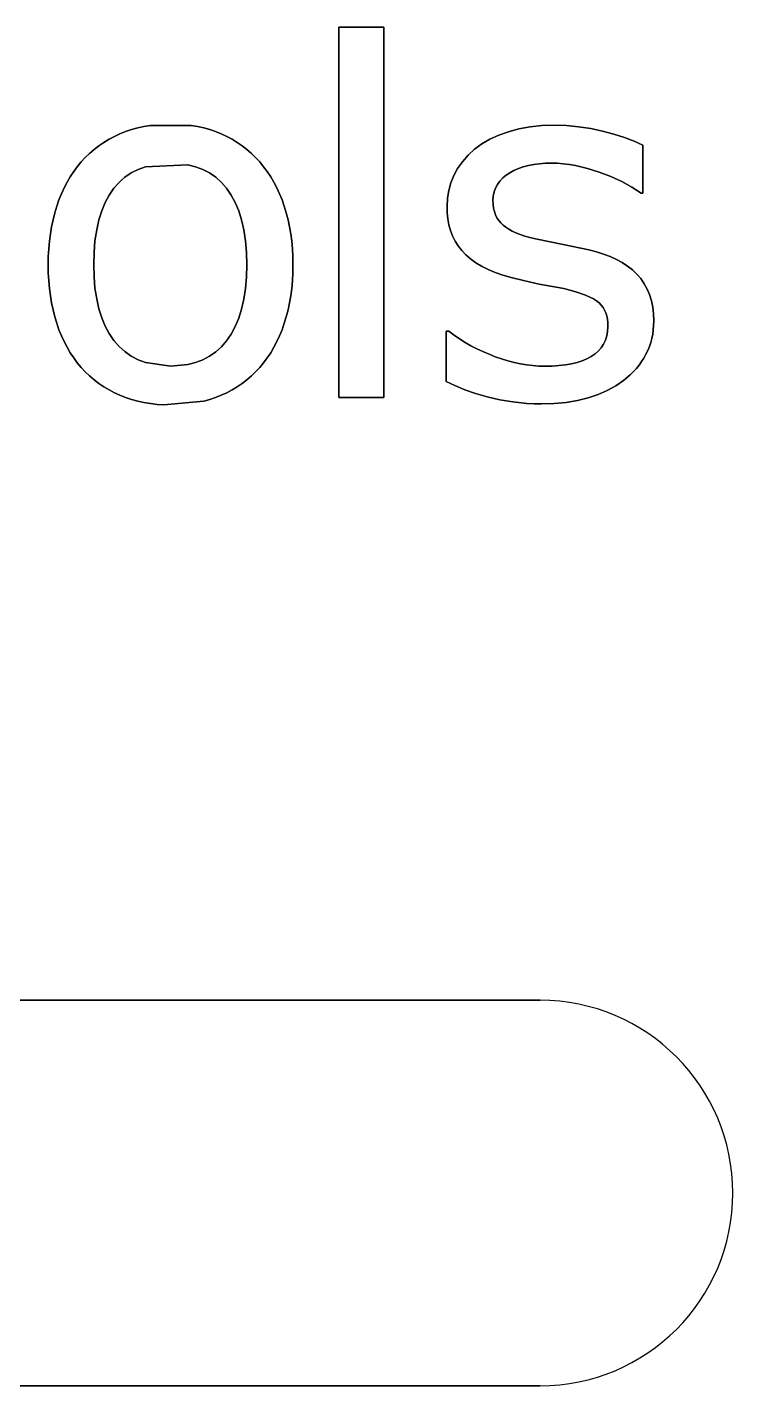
# Model space of a CAD drawing. Extents: x -90 to 0, y -3 to 240.
# Drawn here: x -30.48 to -19.5, y 74.5 to 95.64 of the extents above; entities that cross this region are included whole.
import ezdxf

# ---------------------------------------------------------------- set-up
doc = ezdxf.new("R2010")
doc.units = 0

msp = doc.modelspace()

# ---------------------------------------------------------------- linework, layer by layer
at = {"layer": 'layer0'}
for points in [[(-25.63, 95.645, 0), (-24.931, 95.645, 0)], [(-25.63, 89.882, 0), (-25.63, 95.645, 0)], [(-24.931, 95.645, 0), (-25.63, 95.645, 0)], [(-25.63, 95.645, 0), (-25.63, 89.882, 0)], [(-24.931, 95.645, 0), (-24.931, 89.882, 0)], [(-24.931, 89.882, 0), (-24.931, 95.645, 0)], [(-28.761, 94.076, 0), (-28.663, 94.098, 0)], [(-28.663, 94.098, 0), (-28.761, 94.076, 0)], [(-28.663, 94.098, 0), (-28.562, 94.115, 0)], [(-28.562, 94.115, 0), (-28.663, 94.098, 0)], [(-28.562, 94.115, 0), (-27.93, 94.115, 0)], [(-27.93, 94.115, 0), (-28.562, 94.115, 0)], [(-27.93, 94.115, 0), (-27.831, 94.098, 0)], [(-27.831, 94.098, 0), (-27.93, 94.115, 0)], [(-27.831, 94.098, 0), (-27.734, 94.076, 0)], [(-27.734, 94.076, 0), (-27.831, 94.098, 0)], [(-22.655, 94.094, 0), (-22.47, 94.114, 0)], [(-22.47, 94.114, 0), (-22.655, 94.094, 0)], [(-22.47, 94.114, 0), (-22.275, 94.121, 0)], [(-22.275, 94.121, 0), (-22.47, 94.114, 0)], [(-22.275, 94.121, 0), (-22.088, 94.114, 0)], [(-22.088, 94.114, 0), (-22.275, 94.121, 0)], [(-22.088, 94.114, 0), (-21.899, 94.096, 0)], [(-21.899, 94.096, 0), (-22.088, 94.114, 0)], [(-21.899, 94.096, 0), (-21.711, 94.067, 0)], [(-21.711, 94.067, 0), (-21.899, 94.096, 0)], [(-29.287, 93.852, 0), (-29.207, 93.9, 0)], [(-29.207, 93.9, 0), (-29.287, 93.852, 0)], [(-29.207, 93.9, 0), (-29.124, 93.944, 0)], [(-29.124, 93.944, 0), (-29.207, 93.9, 0)], [(-29.124, 93.944, 0), (-29.038, 93.984, 0)], [(-29.038, 93.984, 0), (-29.124, 93.944, 0)], [(-29.038, 93.984, 0), (-28.948, 94.019, 0)], [(-28.948, 94.019, 0), (-29.038, 93.984, 0)], [(-28.948, 94.019, 0), (-28.856, 94.05, 0)], [(-28.856, 94.05, 0), (-28.948, 94.019, 0)], [(-28.856, 94.05, 0), (-28.761, 94.076, 0)], [(-28.761, 94.076, 0), (-28.856, 94.05, 0)], [(-27.734, 94.076, 0), (-27.64, 94.05, 0)], [(-27.64, 94.05, 0), (-27.734, 94.076, 0)], [(-27.64, 94.05, 0), (-27.549, 94.019, 0)], [(-27.549, 94.019, 0), (-27.64, 94.05, 0)], [(-27.549, 94.019, 0), (-27.46, 93.984, 0)], [(-27.46, 93.984, 0), (-27.549, 94.019, 0)], [(-27.46, 93.984, 0), (-27.375, 93.944, 0)], [(-27.375, 93.944, 0), (-27.46, 93.984, 0)], [(-27.375, 93.944, 0), (-27.292, 93.9, 0)], [(-27.292, 93.9, 0), (-27.375, 93.944, 0)], [(-27.292, 93.9, 0), (-27.212, 93.852, 0)], [(-27.212, 93.852, 0), (-27.292, 93.9, 0)], [(-23.406, 93.827, 0), (-23.281, 93.9, 0)], [(-23.281, 93.9, 0), (-23.406, 93.827, 0)], [(-23.281, 93.9, 0), (-23.142, 93.964, 0)], [(-23.142, 93.964, 0), (-23.281, 93.9, 0)], [(-23.142, 93.964, 0), (-22.992, 94.018, 0)], [(-22.992, 94.018, 0), (-23.142, 93.964, 0)], [(-22.992, 94.018, 0), (-22.829, 94.062, 0)], [(-22.829, 94.062, 0), (-22.992, 94.018, 0)], [(-22.829, 94.062, 0), (-22.655, 94.094, 0)], [(-22.655, 94.094, 0), (-22.829, 94.062, 0)], [(-21.711, 94.067, 0), (-21.527, 94.028, 0)], [(-21.527, 94.028, 0), (-21.711, 94.067, 0)], [(-21.527, 94.028, 0), (-21.351, 93.982, 0)], [(-21.351, 93.982, 0), (-21.527, 94.028, 0)], [(-21.351, 93.982, 0), (-21.185, 93.929, 0)], [(-21.185, 93.929, 0), (-21.351, 93.982, 0)], [(-21.185, 93.929, 0), (-21.034, 93.871, 0)], [(-21.034, 93.871, 0), (-21.185, 93.929, 0)], [(-29.576, 93.616, 0), (-29.509, 93.681, 0)], [(-29.509, 93.681, 0), (-29.576, 93.616, 0)], [(-29.509, 93.681, 0), (-29.438, 93.742, 0)], [(-29.438, 93.742, 0), (-29.509, 93.681, 0)], [(-29.438, 93.742, 0), (-29.364, 93.799, 0)], [(-29.364, 93.799, 0), (-29.438, 93.742, 0)], [(-29.364, 93.799, 0), (-29.287, 93.852, 0)], [(-29.287, 93.852, 0), (-29.364, 93.799, 0)], [(-27.212, 93.852, 0), (-27.136, 93.799, 0)], [(-27.136, 93.799, 0), (-27.212, 93.852, 0)], [(-27.136, 93.799, 0), (-27.062, 93.742, 0)], [(-27.062, 93.742, 0), (-27.136, 93.799, 0)], [(-27.062, 93.742, 0), (-26.992, 93.681, 0)], [(-26.992, 93.681, 0), (-27.062, 93.742, 0)], [(-26.992, 93.681, 0), (-26.925, 93.616, 0)], [(-26.925, 93.616, 0), (-26.992, 93.681, 0)], [(-23.62, 93.651, 0), (-23.518, 93.745, 0)], [(-23.518, 93.745, 0), (-23.62, 93.651, 0)], [(-23.518, 93.745, 0), (-23.406, 93.827, 0)], [(-23.406, 93.827, 0), (-23.518, 93.745, 0)], [(-21.034, 93.871, 0), (-20.899, 93.809, 0)], [(-20.899, 93.809, 0), (-21.034, 93.871, 0)], [(-20.899, 93.809, 0), (-20.899, 93.062, 0)], [(-20.899, 93.062, 0), (-20.899, 93.809, 0)], [(-29.756, 93.397, 0), (-29.7, 93.474, 0)], [(-29.7, 93.474, 0), (-29.756, 93.397, 0)], [(-29.7, 93.474, 0), (-29.639, 93.547, 0)], [(-29.639, 93.547, 0), (-29.7, 93.474, 0)], [(-29.639, 93.547, 0), (-29.576, 93.616, 0)], [(-29.576, 93.616, 0), (-29.639, 93.547, 0)], [(-28.753, 93.431, 0), (-28.638, 93.474, 0)], [(-28.638, 93.474, 0), (-28.753, 93.431, 0)], [(-28.638, 93.474, 0), (-27.982, 93.504, 0)], [(-27.982, 93.504, 0), (-28.638, 93.474, 0)], [(-27.982, 93.504, 0), (-27.862, 93.474, 0)], [(-27.862, 93.474, 0), (-27.982, 93.504, 0)], [(-27.862, 93.474, 0), (-27.749, 93.431, 0)], [(-27.749, 93.431, 0), (-27.862, 93.474, 0)], [(-26.925, 93.616, 0), (-26.861, 93.547, 0)], [(-26.861, 93.547, 0), (-26.925, 93.616, 0)], [(-26.861, 93.547, 0), (-26.801, 93.474, 0)], [(-26.801, 93.474, 0), (-26.861, 93.547, 0)], [(-26.801, 93.474, 0), (-26.744, 93.397, 0)], [(-26.744, 93.397, 0), (-26.801, 93.474, 0)], [(-23.782, 93.446, 0), (-23.708, 93.551, 0)], [(-23.708, 93.551, 0), (-23.782, 93.446, 0)], [(-23.708, 93.551, 0), (-23.62, 93.651, 0)], [(-23.62, 93.651, 0), (-23.708, 93.551, 0)], [(-22.761, 93.47, 0), (-22.836, 93.444, 0)], [(-22.836, 93.444, 0), (-22.761, 93.47, 0)], [(-22.681, 93.491, 0), (-22.761, 93.47, 0)], [(-22.761, 93.47, 0), (-22.681, 93.491, 0)], [(-22.597, 93.507, 0), (-22.681, 93.491, 0)], [(-22.681, 93.491, 0), (-22.597, 93.507, 0)], [(-22.509, 93.519, 0), (-22.597, 93.507, 0)], [(-22.597, 93.507, 0), (-22.509, 93.519, 0)], [(-22.417, 93.526, 0), (-22.509, 93.519, 0)], [(-22.509, 93.519, 0), (-22.417, 93.526, 0)], [(-22.322, 93.528, 0), (-22.417, 93.526, 0)], [(-22.417, 93.526, 0), (-22.322, 93.528, 0)], [(-22.23, 93.526, 0), (-22.322, 93.528, 0)], [(-22.322, 93.528, 0), (-22.23, 93.526, 0)], [(-22.138, 93.519, 0), (-22.23, 93.526, 0)], [(-22.23, 93.526, 0), (-22.138, 93.519, 0)], [(-22.044, 93.507, 0), (-22.138, 93.519, 0)], [(-22.138, 93.519, 0), (-22.044, 93.507, 0)], [(-21.95, 93.491, 0), (-22.044, 93.507, 0)], [(-22.044, 93.507, 0), (-21.95, 93.491, 0)], [(-21.763, 93.448, 0), (-21.95, 93.491, 0)], [(-21.95, 93.491, 0), (-21.763, 93.448, 0)], [(-29.859, 93.232, 0), (-29.81, 93.317, 0)], [(-29.81, 93.317, 0), (-29.859, 93.232, 0)], [(-29.81, 93.317, 0), (-29.756, 93.397, 0)], [(-29.756, 93.397, 0), (-29.81, 93.317, 0)], [(-29.049, 93.23, 0), (-29.005, 93.271, 0)], [(-29.005, 93.271, 0), (-29.049, 93.23, 0)], [(-29.005, 93.271, 0), (-28.959, 93.309, 0)], [(-28.959, 93.309, 0), (-29.005, 93.271, 0)], [(-28.959, 93.309, 0), (-28.86, 93.376, 0)], [(-28.86, 93.376, 0), (-28.959, 93.309, 0)], [(-28.86, 93.376, 0), (-28.753, 93.431, 0)], [(-28.753, 93.431, 0), (-28.86, 93.376, 0)], [(-27.749, 93.431, 0), (-27.644, 93.376, 0)], [(-27.644, 93.376, 0), (-27.749, 93.431, 0)], [(-27.644, 93.376, 0), (-27.547, 93.309, 0)], [(-27.547, 93.309, 0), (-27.644, 93.376, 0)], [(-27.547, 93.309, 0), (-27.458, 93.23, 0)], [(-27.458, 93.23, 0), (-27.547, 93.309, 0)], [(-26.744, 93.397, 0), (-26.691, 93.317, 0)], [(-26.691, 93.317, 0), (-26.744, 93.397, 0)], [(-26.691, 93.317, 0), (-26.641, 93.232, 0)], [(-26.641, 93.232, 0), (-26.691, 93.317, 0)], [(-23.888, 93.222, 0), (-23.842, 93.336, 0)], [(-23.842, 93.336, 0), (-23.888, 93.222, 0)], [(-23.842, 93.336, 0), (-23.782, 93.446, 0)], [(-23.782, 93.446, 0), (-23.842, 93.336, 0)], [(-23.125, 93.25, 0), (-23.162, 93.198, 0)], [(-23.162, 93.198, 0), (-23.125, 93.25, 0)], [(-23.08, 93.298, 0), (-23.125, 93.25, 0)], [(-23.125, 93.25, 0), (-23.08, 93.298, 0)], [(-23.028, 93.341, 0), (-23.08, 93.298, 0)], [(-23.08, 93.298, 0), (-23.028, 93.341, 0)], [(-22.97, 93.38, 0), (-23.028, 93.341, 0)], [(-23.028, 93.341, 0), (-22.97, 93.38, 0)], [(-22.906, 93.414, 0), (-22.97, 93.38, 0)], [(-22.97, 93.38, 0), (-22.906, 93.414, 0)], [(-22.836, 93.444, 0), (-22.906, 93.414, 0)], [(-22.906, 93.414, 0), (-22.836, 93.444, 0)], [(-21.578, 93.391, 0), (-21.763, 93.448, 0)], [(-21.763, 93.448, 0), (-21.578, 93.391, 0)], [(-21.399, 93.321, 0), (-21.578, 93.391, 0)], [(-21.578, 93.391, 0), (-21.399, 93.321, 0)], [(-21.229, 93.242, 0), (-21.399, 93.321, 0)], [(-21.399, 93.321, 0), (-21.229, 93.242, 0)], [(-29.986, 92.956, 0), (-29.948, 93.052, 0)], [(-29.948, 93.052, 0), (-29.986, 92.956, 0)], [(-29.948, 93.052, 0), (-29.905, 93.144, 0)], [(-29.905, 93.144, 0), (-29.948, 93.052, 0)], [(-29.905, 93.144, 0), (-29.859, 93.232, 0)], [(-29.859, 93.232, 0), (-29.905, 93.144, 0)], [(-29.202, 93.033, 0), (-29.13, 93.138, 0)], [(-29.13, 93.138, 0), (-29.202, 93.033, 0)], [(-29.13, 93.138, 0), (-29.049, 93.23, 0)], [(-29.049, 93.23, 0), (-29.13, 93.138, 0)], [(-27.458, 93.23, 0), (-27.378, 93.138, 0)], [(-27.378, 93.138, 0), (-27.458, 93.23, 0)], [(-27.378, 93.138, 0), (-27.306, 93.033, 0)], [(-27.306, 93.033, 0), (-27.378, 93.138, 0)], [(-26.641, 93.232, 0), (-26.595, 93.144, 0)], [(-26.595, 93.144, 0), (-26.641, 93.232, 0)], [(-26.595, 93.144, 0), (-26.552, 93.052, 0)], [(-26.552, 93.052, 0), (-26.595, 93.144, 0)], [(-26.552, 93.052, 0), (-26.514, 92.956, 0)], [(-26.514, 92.956, 0), (-26.552, 93.052, 0)], [(-23.94, 92.982, 0), (-23.921, 93.104, 0)], [(-23.921, 93.104, 0), (-23.94, 92.982, 0)], [(-23.921, 93.104, 0), (-23.888, 93.222, 0)], [(-23.888, 93.222, 0), (-23.921, 93.104, 0)], [(-23.214, 93.08, 0), (-23.228, 93.015, 0)], [(-23.228, 93.015, 0), (-23.214, 93.08, 0)], [(-23.193, 93.141, 0), (-23.214, 93.08, 0)], [(-23.214, 93.08, 0), (-23.193, 93.141, 0)], [(-23.162, 93.198, 0), (-23.193, 93.141, 0)], [(-23.193, 93.141, 0), (-23.162, 93.198, 0)], [(-21.07, 93.155, 0), (-21.229, 93.242, 0)], [(-21.229, 93.242, 0), (-21.07, 93.155, 0)], [(-20.925, 93.062, 0), (-21.07, 93.155, 0)], [(-21.07, 93.155, 0), (-20.925, 93.062, 0)], [(-20.899, 93.062, 0), (-20.925, 93.062, 0)], [(-20.925, 93.062, 0), (-20.899, 93.062, 0)], [(-30.052, 92.755, 0), (-30.021, 92.857, 0)], [(-30.021, 92.857, 0), (-30.052, 92.755, 0)], [(-30.021, 92.857, 0), (-29.986, 92.956, 0)], [(-29.986, 92.956, 0), (-30.021, 92.857, 0)], [(-29.32, 92.787, 0), (-29.266, 92.916, 0)], [(-29.266, 92.916, 0), (-29.32, 92.787, 0)], [(-29.266, 92.916, 0), (-29.202, 93.033, 0)], [(-29.202, 93.033, 0), (-29.266, 92.916, 0)], [(-27.306, 93.033, 0), (-27.243, 92.916, 0)], [(-27.243, 92.916, 0), (-27.306, 93.033, 0)], [(-27.243, 92.916, 0), (-27.189, 92.787, 0)], [(-27.189, 92.787, 0), (-27.243, 92.916, 0)], [(-26.514, 92.956, 0), (-26.479, 92.857, 0)], [(-26.479, 92.857, 0), (-26.514, 92.956, 0)], [(-26.479, 92.857, 0), (-26.448, 92.755, 0)], [(-26.448, 92.755, 0), (-26.479, 92.857, 0)], [(-23.947, 92.856, 0), (-23.94, 92.982, 0)], [(-23.94, 92.982, 0), (-23.947, 92.856, 0)], [(-23.944, 92.756, 0), (-23.947, 92.856, 0)], [(-23.947, 92.856, 0), (-23.944, 92.756, 0)], [(-23.228, 93.015, 0), (-23.233, 92.946, 0)], [(-23.233, 92.946, 0), (-23.228, 93.015, 0)], [(-23.233, 92.946, 0), (-23.23, 92.886, 0)], [(-23.23, 92.886, 0), (-23.233, 92.946, 0)], [(-23.23, 92.886, 0), (-23.223, 92.829, 0)], [(-23.223, 92.829, 0), (-23.23, 92.886, 0)], [(-23.223, 92.829, 0), (-23.21, 92.776, 0)], [(-23.21, 92.776, 0), (-23.223, 92.829, 0)], [(-30.101, 92.54, 0), (-30.078, 92.649, 0)], [(-30.078, 92.649, 0), (-30.101, 92.54, 0)], [(-30.078, 92.649, 0), (-30.052, 92.755, 0)], [(-30.052, 92.755, 0), (-30.078, 92.649, 0)], [(-29.399, 92.489, 0), (-29.364, 92.644, 0)], [(-29.364, 92.644, 0), (-29.399, 92.489, 0)], [(-29.364, 92.644, 0), (-29.32, 92.787, 0)], [(-29.32, 92.787, 0), (-29.364, 92.644, 0)], [(-27.189, 92.787, 0), (-27.145, 92.644, 0)], [(-27.145, 92.644, 0), (-27.189, 92.787, 0)], [(-27.145, 92.644, 0), (-27.11, 92.489, 0)], [(-27.11, 92.489, 0), (-27.145, 92.644, 0)], [(-26.448, 92.755, 0), (-26.42, 92.649, 0)], [(-26.42, 92.649, 0), (-26.448, 92.755, 0)], [(-26.42, 92.649, 0), (-26.397, 92.54, 0)], [(-26.397, 92.54, 0), (-26.42, 92.649, 0)], [(-23.934, 92.66, 0), (-23.944, 92.756, 0)], [(-23.944, 92.756, 0), (-23.934, 92.66, 0)], [(-23.917, 92.567, 0), (-23.934, 92.66, 0)], [(-23.934, 92.66, 0), (-23.917, 92.567, 0)], [(-23.21, 92.776, 0), (-23.193, 92.726, 0)], [(-23.193, 92.726, 0), (-23.21, 92.776, 0)], [(-23.193, 92.726, 0), (-23.171, 92.68, 0)], [(-23.171, 92.68, 0), (-23.193, 92.726, 0)], [(-23.171, 92.68, 0), (-23.143, 92.637, 0)], [(-23.143, 92.637, 0), (-23.171, 92.68, 0)], [(-23.143, 92.637, 0), (-23.111, 92.599, 0)], [(-23.111, 92.599, 0), (-23.143, 92.637, 0)], [(-30.135, 92.312, 0), (-30.12, 92.427, 0)], [(-30.12, 92.427, 0), (-30.135, 92.312, 0)], [(-30.12, 92.427, 0), (-30.101, 92.54, 0)], [(-30.101, 92.54, 0), (-30.12, 92.427, 0)], [(-29.425, 92.321, 0), (-29.399, 92.489, 0)], [(-29.399, 92.489, 0), (-29.425, 92.321, 0)], [(-27.11, 92.489, 0), (-27.084, 92.321, 0)], [(-27.084, 92.321, 0), (-27.11, 92.489, 0)], [(-26.397, 92.54, 0), (-26.378, 92.427, 0)], [(-26.378, 92.427, 0), (-26.397, 92.54, 0)], [(-26.378, 92.427, 0), (-26.363, 92.312, 0)], [(-26.363, 92.312, 0), (-26.378, 92.427, 0)], [(-23.893, 92.479, 0), (-23.917, 92.567, 0)], [(-23.917, 92.567, 0), (-23.893, 92.479, 0)], [(-23.861, 92.395, 0), (-23.893, 92.479, 0)], [(-23.893, 92.479, 0), (-23.861, 92.395, 0)], [(-23.111, 92.599, 0), (-23.074, 92.565, 0)], [(-23.074, 92.565, 0), (-23.111, 92.599, 0)], [(-23.074, 92.565, 0), (-23.033, 92.532, 0)], [(-23.033, 92.532, 0), (-23.074, 92.565, 0)], [(-23.033, 92.532, 0), (-22.986, 92.501, 0)], [(-22.986, 92.501, 0), (-23.033, 92.532, 0)], [(-22.986, 92.501, 0), (-22.933, 92.471, 0)], [(-22.933, 92.471, 0), (-22.986, 92.501, 0)], [(-22.933, 92.471, 0), (-22.874, 92.443, 0)], [(-22.874, 92.443, 0), (-22.933, 92.471, 0)], [(-22.874, 92.443, 0), (-22.808, 92.418, 0)], [(-22.808, 92.418, 0), (-22.874, 92.443, 0)], [(-22.808, 92.418, 0), (-22.736, 92.394, 0)], [(-22.736, 92.394, 0), (-22.808, 92.418, 0)], [(-30.152, 92.071, 0), (-30.145, 92.193, 0)], [(-30.145, 92.193, 0), (-30.152, 92.071, 0)], [(-30.145, 92.193, 0), (-30.135, 92.312, 0)], [(-30.135, 92.312, 0), (-30.145, 92.193, 0)], [(-29.44, 92.14, 0), (-29.425, 92.321, 0)], [(-29.425, 92.321, 0), (-29.44, 92.14, 0)], [(-27.084, 92.321, 0), (-27.069, 92.14, 0)], [(-27.069, 92.14, 0), (-27.084, 92.321, 0)], [(-26.363, 92.312, 0), (-26.353, 92.193, 0)], [(-26.353, 92.193, 0), (-26.363, 92.312, 0)], [(-26.353, 92.193, 0), (-26.346, 92.071, 0)], [(-26.346, 92.071, 0), (-26.353, 92.193, 0)], [(-23.822, 92.315, 0), (-23.861, 92.395, 0)], [(-23.861, 92.395, 0), (-23.822, 92.315, 0)], [(-23.774, 92.24, 0), (-23.822, 92.315, 0)], [(-23.822, 92.315, 0), (-23.774, 92.24, 0)], [(-23.719, 92.168, 0), (-23.774, 92.24, 0)], [(-23.774, 92.24, 0), (-23.719, 92.168, 0)], [(-22.736, 92.394, 0), (-22.657, 92.372, 0)], [(-22.657, 92.372, 0), (-22.736, 92.394, 0)], [(-22.657, 92.372, 0), (-22.571, 92.353, 0)], [(-22.571, 92.353, 0), (-22.657, 92.372, 0)], [(-22.571, 92.353, 0), (-22.14, 92.262, 0)], [(-22.14, 92.262, 0), (-22.571, 92.353, 0)], [(-22.14, 92.262, 0), (-21.74, 92.179, 0)], [(-21.74, 92.179, 0), (-22.14, 92.262, 0)], [(-30.154, 91.946, 0), (-30.152, 92.071, 0)], [(-30.152, 92.071, 0), (-30.154, 91.946, 0)], [(-29.445, 91.946, 0), (-29.44, 92.14, 0)], [(-29.44, 92.14, 0), (-29.445, 91.946, 0)], [(-27.069, 92.14, 0), (-27.064, 91.946, 0)], [(-27.064, 91.946, 0), (-27.069, 92.14, 0)], [(-26.346, 92.071, 0), (-26.344, 91.946, 0)], [(-26.344, 91.946, 0), (-26.346, 92.071, 0)], [(-23.655, 92.101, 0), (-23.719, 92.168, 0)], [(-23.719, 92.168, 0), (-23.655, 92.101, 0)], [(-23.582, 92.038, 0), (-23.655, 92.101, 0)], [(-23.655, 92.101, 0), (-23.582, 92.038, 0)], [(-23.5, 91.979, 0), (-23.582, 92.038, 0)], [(-23.582, 92.038, 0), (-23.5, 91.979, 0)], [(-21.74, 92.179, 0), (-21.623, 92.149, 0)], [(-21.623, 92.149, 0), (-21.74, 92.179, 0)], [(-21.623, 92.149, 0), (-21.512, 92.114, 0)], [(-21.512, 92.114, 0), (-21.623, 92.149, 0)], [(-21.512, 92.114, 0), (-21.408, 92.075, 0)], [(-21.408, 92.075, 0), (-21.512, 92.114, 0)], [(-21.408, 92.075, 0), (-21.312, 92.031, 0)], [(-21.312, 92.031, 0), (-21.408, 92.075, 0)], [(-21.312, 92.031, 0), (-21.222, 91.981, 0)], [(-21.222, 91.981, 0), (-21.312, 92.031, 0)], [(-21.222, 91.981, 0), (-21.139, 91.927, 0)], [(-21.139, 91.927, 0), (-21.222, 91.981, 0)], [(-30.152, 91.821, 0), (-30.154, 91.946, 0)], [(-30.154, 91.946, 0), (-30.152, 91.821, 0)], [(-30.145, 91.699, 0), (-30.152, 91.821, 0)], [(-30.152, 91.821, 0), (-30.145, 91.699, 0)], [(-29.44, 91.758, 0), (-29.445, 91.946, 0)], [(-29.445, 91.946, 0), (-29.44, 91.758, 0)], [(-27.064, 91.946, 0), (-27.069, 91.756, 0)], [(-27.069, 91.756, 0), (-27.064, 91.946, 0)], [(-26.346, 91.821, 0), (-26.353, 91.699, 0)], [(-26.353, 91.699, 0), (-26.346, 91.821, 0)], [(-26.344, 91.946, 0), (-26.346, 91.821, 0)], [(-26.346, 91.821, 0), (-26.344, 91.946, 0)], [(-23.409, 91.924, 0), (-23.5, 91.979, 0)], [(-23.5, 91.979, 0), (-23.409, 91.924, 0)], [(-23.308, 91.874, 0), (-23.409, 91.924, 0)], [(-23.409, 91.924, 0), (-23.308, 91.874, 0)], [(-23.198, 91.828, 0), (-23.308, 91.874, 0)], [(-23.308, 91.874, 0), (-23.198, 91.828, 0)], [(-23.077, 91.787, 0), (-23.198, 91.828, 0)], [(-23.198, 91.828, 0), (-23.077, 91.787, 0)], [(-22.947, 91.75, 0), (-23.077, 91.787, 0)], [(-23.077, 91.787, 0), (-22.947, 91.75, 0)], [(-21.139, 91.927, 0), (-21.063, 91.868, 0)], [(-21.063, 91.868, 0), (-21.139, 91.927, 0)], [(-21.063, 91.868, 0), (-20.994, 91.803, 0)], [(-20.994, 91.803, 0), (-21.063, 91.868, 0)], [(-20.994, 91.803, 0), (-20.933, 91.731, 0)], [(-20.933, 91.731, 0), (-20.994, 91.803, 0)], [(-30.135, 91.58, 0), (-30.145, 91.699, 0)], [(-30.145, 91.699, 0), (-30.135, 91.58, 0)], [(-30.12, 91.465, 0), (-30.135, 91.58, 0)], [(-30.135, 91.58, 0), (-30.12, 91.465, 0)], [(-29.425, 91.582, 0), (-29.44, 91.758, 0)], [(-29.44, 91.758, 0), (-29.425, 91.582, 0)], [(-29.399, 91.417, 0), (-29.425, 91.582, 0)], [(-29.425, 91.582, 0), (-29.399, 91.417, 0)], [(-27.084, 91.577, 0), (-27.11, 91.411, 0)], [(-27.11, 91.411, 0), (-27.084, 91.577, 0)], [(-27.069, 91.756, 0), (-27.084, 91.577, 0)], [(-27.084, 91.577, 0), (-27.069, 91.756, 0)], [(-26.363, 91.58, 0), (-26.378, 91.465, 0)], [(-26.378, 91.465, 0), (-26.363, 91.58, 0)], [(-26.353, 91.699, 0), (-26.363, 91.58, 0)], [(-26.363, 91.58, 0), (-26.353, 91.699, 0)], [(-22.737, 91.695, 0), (-22.947, 91.75, 0)], [(-22.947, 91.75, 0), (-22.737, 91.695, 0)], [(-22.513, 91.647, 0), (-22.737, 91.695, 0)], [(-22.737, 91.695, 0), (-22.513, 91.647, 0)], [(-22.127, 91.576, 0), (-22.513, 91.647, 0)], [(-22.513, 91.647, 0), (-22.127, 91.576, 0)], [(-21.943, 91.526, 0), (-22.127, 91.576, 0)], [(-22.127, 91.576, 0), (-21.943, 91.526, 0)], [(-20.933, 91.731, 0), (-20.879, 91.653, 0)], [(-20.879, 91.653, 0), (-20.933, 91.731, 0)], [(-20.879, 91.653, 0), (-20.834, 91.57, 0)], [(-20.834, 91.57, 0), (-20.879, 91.653, 0)], [(-20.834, 91.57, 0), (-20.796, 91.482, 0)], [(-20.796, 91.482, 0), (-20.834, 91.57, 0)], [(-30.101, 91.353, 0), (-30.12, 91.465, 0)], [(-30.12, 91.465, 0), (-30.101, 91.353, 0)], [(-30.078, 91.244, 0), (-30.101, 91.353, 0)], [(-30.101, 91.353, 0), (-30.078, 91.244, 0)], [(-29.364, 91.264, 0), (-29.399, 91.417, 0)], [(-29.399, 91.417, 0), (-29.364, 91.264, 0)], [(-27.11, 91.411, 0), (-27.145, 91.258, 0)], [(-27.145, 91.258, 0), (-27.11, 91.411, 0)], [(-26.397, 91.353, 0), (-26.42, 91.244, 0)], [(-26.42, 91.244, 0), (-26.397, 91.353, 0)], [(-26.378, 91.465, 0), (-26.397, 91.353, 0)], [(-26.397, 91.353, 0), (-26.378, 91.465, 0)], [(-21.791, 91.472, 0), (-21.943, 91.526, 0)], [(-21.943, 91.526, 0), (-21.791, 91.472, 0)], [(-21.726, 91.444, 0), (-21.791, 91.472, 0)], [(-21.791, 91.472, 0), (-21.726, 91.444, 0)], [(-21.67, 91.415, 0), (-21.726, 91.444, 0)], [(-21.726, 91.444, 0), (-21.67, 91.415, 0)], [(-21.621, 91.385, 0), (-21.67, 91.415, 0)], [(-21.67, 91.415, 0), (-21.621, 91.385, 0)], [(-21.582, 91.353, 0), (-21.621, 91.385, 0)], [(-21.621, 91.385, 0), (-21.582, 91.353, 0)], [(-21.548, 91.32, 0), (-21.582, 91.353, 0)], [(-21.582, 91.353, 0), (-21.548, 91.32, 0)], [(-20.796, 91.482, 0), (-20.767, 91.388, 0)], [(-20.767, 91.388, 0), (-20.796, 91.482, 0)], [(-20.767, 91.388, 0), (-20.746, 91.288, 0)], [(-20.746, 91.288, 0), (-20.767, 91.388, 0)], [(-30.052, 91.138, 0), (-30.078, 91.244, 0)], [(-30.078, 91.244, 0), (-30.052, 91.138, 0)], [(-30.021, 91.036, 0), (-30.052, 91.138, 0)], [(-30.052, 91.138, 0), (-30.021, 91.036, 0)], [(-29.32, 91.123, 0), (-29.364, 91.264, 0)], [(-29.364, 91.264, 0), (-29.32, 91.123, 0)], [(-27.145, 91.258, 0), (-27.189, 91.116, 0)], [(-27.189, 91.116, 0), (-27.145, 91.258, 0)], [(-26.448, 91.138, 0), (-26.479, 91.036, 0)], [(-26.479, 91.036, 0), (-26.448, 91.138, 0)], [(-26.42, 91.244, 0), (-26.448, 91.138, 0)], [(-26.448, 91.138, 0), (-26.42, 91.244, 0)], [(-21.52, 91.283, 0), (-21.548, 91.32, 0)], [(-21.548, 91.32, 0), (-21.52, 91.283, 0)], [(-21.496, 91.242, 0), (-21.52, 91.283, 0)], [(-21.52, 91.283, 0), (-21.496, 91.242, 0)], [(-21.477, 91.198, 0), (-21.496, 91.242, 0)], [(-21.496, 91.242, 0), (-21.477, 91.198, 0)], [(-21.462, 91.151, 0), (-21.477, 91.198, 0)], [(-21.477, 91.198, 0), (-21.462, 91.151, 0)], [(-21.452, 91.1, 0), (-21.462, 91.151, 0)], [(-21.462, 91.151, 0), (-21.452, 91.1, 0)], [(-20.746, 91.288, 0), (-20.734, 91.183, 0)], [(-20.734, 91.183, 0), (-20.746, 91.288, 0)], [(-20.734, 91.183, 0), (-20.73, 91.073, 0)], [(-20.73, 91.073, 0), (-20.734, 91.183, 0)], [(-29.986, 90.937, 0), (-30.021, 91.036, 0)], [(-30.021, 91.036, 0), (-29.986, 90.937, 0)], [(-29.948, 90.842, 0), (-29.986, 90.937, 0)], [(-29.986, 90.937, 0), (-29.948, 90.842, 0)], [(-29.266, 90.994, 0), (-29.32, 91.123, 0)], [(-29.32, 91.123, 0), (-29.266, 90.994, 0)], [(-29.202, 90.876, 0), (-29.266, 90.994, 0)], [(-29.266, 90.994, 0), (-29.202, 90.876, 0)], [(-27.243, 90.987, 0), (-27.306, 90.869, 0)], [(-27.306, 90.869, 0), (-27.243, 90.987, 0)], [(-27.189, 91.116, 0), (-27.243, 90.987, 0)], [(-27.243, 90.987, 0), (-27.189, 91.116, 0)], [(-26.514, 90.937, 0), (-26.552, 90.842, 0)], [(-26.552, 90.842, 0), (-26.514, 90.937, 0)], [(-26.479, 91.036, 0), (-26.514, 90.937, 0)], [(-26.514, 90.937, 0), (-26.479, 91.036, 0)], [(-21.446, 91.046, 0), (-21.452, 91.1, 0)], [(-21.452, 91.1, 0), (-21.446, 91.046, 0)], [(-21.448, 90.911, 0), (-21.444, 90.988, 0)], [(-21.444, 90.988, 0), (-21.448, 90.911, 0)], [(-21.444, 90.988, 0), (-21.446, 91.046, 0)], [(-21.446, 91.046, 0), (-21.444, 90.988, 0)], [(-20.737, 90.934, 0), (-20.747, 90.867, 0)], [(-20.747, 90.867, 0), (-20.737, 90.934, 0)], [(-20.732, 91.003, 0), (-20.737, 90.934, 0)], [(-20.737, 90.934, 0), (-20.732, 91.003, 0)], [(-20.73, 91.073, 0), (-20.732, 91.003, 0)], [(-20.732, 91.003, 0), (-20.73, 91.073, 0)], [(-29.905, 90.751, 0), (-29.948, 90.842, 0)], [(-29.948, 90.842, 0), (-29.905, 90.751, 0)], [(-29.859, 90.663, 0), (-29.905, 90.751, 0)], [(-29.905, 90.751, 0), (-29.859, 90.663, 0)], [(-29.13, 90.771, 0), (-29.202, 90.876, 0)], [(-29.202, 90.876, 0), (-29.13, 90.771, 0)], [(-29.049, 90.677, 0), (-29.13, 90.771, 0)], [(-29.13, 90.771, 0), (-29.049, 90.677, 0)], [(-27.378, 90.765, 0), (-27.458, 90.672, 0)], [(-27.458, 90.672, 0), (-27.378, 90.765, 0)], [(-27.306, 90.869, 0), (-27.378, 90.765, 0)], [(-27.378, 90.765, 0), (-27.306, 90.869, 0)], [(-26.595, 90.751, 0), (-26.641, 90.663, 0)], [(-26.641, 90.663, 0), (-26.595, 90.751, 0)], [(-26.552, 90.842, 0), (-26.595, 90.751, 0)], [(-26.595, 90.751, 0), (-26.552, 90.842, 0)], [(-23.963, 90.131, 0), (-23.963, 90.914, 0)], [(-23.963, 90.914, 0), (-23.92, 90.914, 0)], [(-23.92, 90.914, 0), (-23.963, 90.914, 0)], [(-23.963, 90.914, 0), (-23.963, 90.131, 0)], [(-23.92, 90.914, 0), (-23.838, 90.853, 0)], [(-23.838, 90.853, 0), (-23.92, 90.914, 0)], [(-23.838, 90.853, 0), (-23.753, 90.795, 0)], [(-23.753, 90.795, 0), (-23.838, 90.853, 0)], [(-23.753, 90.795, 0), (-23.666, 90.74, 0)], [(-23.666, 90.74, 0), (-23.753, 90.795, 0)], [(-23.666, 90.74, 0), (-23.576, 90.688, 0)], [(-23.576, 90.688, 0), (-23.666, 90.74, 0)], [(-21.547, 90.657, 0), (-21.511, 90.713, 0)], [(-21.511, 90.713, 0), (-21.547, 90.657, 0)], [(-21.511, 90.713, 0), (-21.482, 90.774, 0)], [(-21.482, 90.774, 0), (-21.511, 90.713, 0)], [(-21.482, 90.774, 0), (-21.461, 90.84, 0)], [(-21.461, 90.84, 0), (-21.482, 90.774, 0)], [(-21.461, 90.84, 0), (-21.448, 90.911, 0)], [(-21.448, 90.911, 0), (-21.461, 90.84, 0)], [(-20.778, 90.737, 0), (-20.799, 90.675, 0)], [(-20.799, 90.675, 0), (-20.778, 90.737, 0)], [(-20.761, 90.802, 0), (-20.778, 90.737, 0)], [(-20.778, 90.737, 0), (-20.761, 90.802, 0)], [(-20.747, 90.867, 0), (-20.761, 90.802, 0)], [(-20.761, 90.802, 0), (-20.747, 90.867, 0)], [(-29.81, 90.579, 0), (-29.859, 90.663, 0)], [(-29.859, 90.663, 0), (-29.81, 90.579, 0)], [(-29.756, 90.499, 0), (-29.81, 90.579, 0)], [(-29.81, 90.579, 0), (-29.756, 90.499, 0)], [(-28.959, 90.596, 0), (-29.049, 90.677, 0)], [(-29.049, 90.677, 0), (-28.959, 90.596, 0)], [(-28.86, 90.527, 0), (-28.959, 90.596, 0)], [(-28.959, 90.596, 0), (-28.86, 90.527, 0)], [(-28.753, 90.47, 0), (-28.86, 90.527, 0)], [(-28.86, 90.527, 0), (-28.753, 90.47, 0)], [(-27.644, 90.524, 0), (-27.749, 90.468, 0)], [(-27.749, 90.468, 0), (-27.644, 90.524, 0)], [(-27.547, 90.592, 0), (-27.644, 90.524, 0)], [(-27.644, 90.524, 0), (-27.547, 90.592, 0)], [(-27.458, 90.672, 0), (-27.547, 90.592, 0)], [(-27.547, 90.592, 0), (-27.458, 90.672, 0)], [(-26.691, 90.579, 0), (-26.744, 90.499, 0)], [(-26.744, 90.499, 0), (-26.691, 90.579, 0)], [(-26.641, 90.663, 0), (-26.691, 90.579, 0)], [(-26.691, 90.579, 0), (-26.641, 90.663, 0)], [(-23.576, 90.688, 0), (-23.483, 90.64, 0)], [(-23.483, 90.64, 0), (-23.576, 90.688, 0)], [(-23.483, 90.64, 0), (-23.389, 90.595, 0)], [(-23.389, 90.595, 0), (-23.483, 90.64, 0)], [(-23.389, 90.595, 0), (-23.294, 90.554, 0)], [(-23.294, 90.554, 0), (-23.389, 90.595, 0)], [(-23.294, 90.554, 0), (-23.197, 90.517, 0)], [(-23.197, 90.517, 0), (-23.294, 90.554, 0)], [(-23.197, 90.517, 0), (-23.1, 90.483, 0)], [(-23.1, 90.483, 0), (-23.197, 90.517, 0)], [(-21.77, 90.484, 0), (-21.703, 90.52, 0)], [(-21.703, 90.52, 0), (-21.77, 90.484, 0)], [(-21.703, 90.52, 0), (-21.644, 90.561, 0)], [(-21.644, 90.561, 0), (-21.703, 90.52, 0)], [(-21.644, 90.561, 0), (-21.592, 90.606, 0)], [(-21.592, 90.606, 0), (-21.644, 90.561, 0)], [(-21.592, 90.606, 0), (-21.547, 90.657, 0)], [(-21.547, 90.657, 0), (-21.592, 90.606, 0)], [(-20.852, 90.554, 0), (-20.884, 90.496, 0)], [(-20.884, 90.496, 0), (-20.852, 90.554, 0)], [(-20.824, 90.613, 0), (-20.852, 90.554, 0)], [(-20.852, 90.554, 0), (-20.824, 90.613, 0)], [(-20.799, 90.675, 0), (-20.824, 90.613, 0)], [(-20.824, 90.613, 0), (-20.799, 90.675, 0)], [(-29.7, 90.422, 0), (-29.756, 90.499, 0)], [(-29.756, 90.499, 0), (-29.7, 90.422, 0)], [(-29.639, 90.35, 0), (-29.7, 90.422, 0)], [(-29.7, 90.422, 0), (-29.639, 90.35, 0)], [(-29.576, 90.281, 0), (-29.639, 90.35, 0)], [(-29.639, 90.35, 0), (-29.576, 90.281, 0)], [(-28.638, 90.426, 0), (-28.753, 90.47, 0)], [(-28.753, 90.47, 0), (-28.638, 90.426, 0)], [(-28.244, 90.369, 0), (-28.638, 90.426, 0)], [(-28.638, 90.426, 0), (-28.244, 90.369, 0)], [(-27.982, 90.394, 0), (-28.244, 90.369, 0)], [(-28.244, 90.369, 0), (-27.982, 90.394, 0)], [(-27.862, 90.425, 0), (-27.982, 90.394, 0)], [(-27.982, 90.394, 0), (-27.862, 90.425, 0)], [(-27.749, 90.468, 0), (-27.862, 90.425, 0)], [(-27.862, 90.425, 0), (-27.749, 90.468, 0)], [(-26.861, 90.35, 0), (-26.925, 90.281, 0)], [(-26.925, 90.281, 0), (-26.861, 90.35, 0)], [(-26.801, 90.422, 0), (-26.861, 90.35, 0)], [(-26.861, 90.35, 0), (-26.801, 90.422, 0)], [(-26.744, 90.499, 0), (-26.801, 90.422, 0)], [(-26.801, 90.422, 0), (-26.744, 90.499, 0)], [(-23.1, 90.483, 0), (-23.002, 90.454, 0)], [(-23.002, 90.454, 0), (-23.1, 90.483, 0)], [(-23.002, 90.454, 0), (-22.904, 90.428, 0)], [(-22.904, 90.428, 0), (-23.002, 90.454, 0)], [(-22.904, 90.428, 0), (-22.806, 90.407, 0)], [(-22.806, 90.407, 0), (-22.904, 90.428, 0)], [(-22.806, 90.407, 0), (-22.709, 90.391, 0)], [(-22.709, 90.391, 0), (-22.806, 90.407, 0)], [(-22.709, 90.391, 0), (-22.612, 90.379, 0)], [(-22.612, 90.379, 0), (-22.709, 90.391, 0)], [(-22.612, 90.379, 0), (-22.517, 90.371, 0)], [(-22.517, 90.371, 0), (-22.612, 90.379, 0)], [(-22.517, 90.371, 0), (-22.423, 90.369, 0)], [(-22.423, 90.369, 0), (-22.517, 90.371, 0)], [(-22.423, 90.369, 0), (-22.311, 90.371, 0)], [(-22.311, 90.371, 0), (-22.423, 90.369, 0)], [(-22.311, 90.371, 0), (-22.205, 90.378, 0)], [(-22.205, 90.378, 0), (-22.311, 90.371, 0)], [(-22.205, 90.378, 0), (-22.105, 90.39, 0)], [(-22.105, 90.39, 0), (-22.205, 90.378, 0)], [(-22.105, 90.39, 0), (-22.011, 90.406, 0)], [(-22.011, 90.406, 0), (-22.105, 90.39, 0)], [(-22.011, 90.406, 0), (-21.924, 90.427, 0)], [(-21.924, 90.427, 0), (-22.011, 90.406, 0)], [(-21.924, 90.427, 0), (-21.843, 90.453, 0)], [(-21.843, 90.453, 0), (-21.924, 90.427, 0)], [(-21.843, 90.453, 0), (-21.77, 90.484, 0)], [(-21.77, 90.484, 0), (-21.843, 90.453, 0)], [(-21, 90.334, 0), (-21.046, 90.284, 0)], [(-21.046, 90.284, 0), (-21, 90.334, 0)], [(-20.958, 90.386, 0), (-21, 90.334, 0)], [(-21, 90.334, 0), (-20.958, 90.386, 0)], [(-20.919, 90.44, 0), (-20.958, 90.386, 0)], [(-20.958, 90.386, 0), (-20.919, 90.44, 0)], [(-20.884, 90.496, 0), (-20.919, 90.44, 0)], [(-20.919, 90.44, 0), (-20.884, 90.496, 0)], [(-29.509, 90.217, 0), (-29.576, 90.281, 0)], [(-29.576, 90.281, 0), (-29.509, 90.217, 0)], [(-29.438, 90.156, 0), (-29.509, 90.217, 0)], [(-29.509, 90.217, 0), (-29.438, 90.156, 0)], [(-29.364, 90.1, 0), (-29.438, 90.156, 0)], [(-29.438, 90.156, 0), (-29.364, 90.1, 0)], [(-29.287, 90.048, 0), (-29.364, 90.1, 0)], [(-29.364, 90.1, 0), (-29.287, 90.048, 0)], [(-27.136, 90.1, 0), (-27.212, 90.048, 0)], [(-27.212, 90.048, 0), (-27.136, 90.1, 0)], [(-27.062, 90.156, 0), (-27.136, 90.1, 0)], [(-27.136, 90.1, 0), (-27.062, 90.156, 0)], [(-26.992, 90.217, 0), (-27.062, 90.156, 0)], [(-27.062, 90.156, 0), (-26.992, 90.217, 0)], [(-26.925, 90.281, 0), (-26.992, 90.217, 0)], [(-26.992, 90.217, 0), (-26.925, 90.281, 0)], [(-23.826, 90.066, 0), (-23.963, 90.131, 0)], [(-23.963, 90.131, 0), (-23.826, 90.066, 0)], [(-21.202, 90.145, 0), (-21.322, 90.064, 0)], [(-21.322, 90.064, 0), (-21.202, 90.145, 0)], [(-21.095, 90.236, 0), (-21.202, 90.145, 0)], [(-21.202, 90.145, 0), (-21.095, 90.236, 0)], [(-21.046, 90.284, 0), (-21.095, 90.236, 0)], [(-21.095, 90.236, 0), (-21.046, 90.284, 0)], [(-29.207, 90, 0), (-29.287, 90.048, 0)], [(-29.287, 90.048, 0), (-29.207, 90, 0)], [(-29.124, 89.956, 0), (-29.207, 90, 0)], [(-29.207, 90, 0), (-29.124, 89.956, 0)], [(-29.038, 89.917, 0), (-29.124, 89.956, 0)], [(-29.124, 89.956, 0), (-29.038, 89.917, 0)], [(-28.948, 89.882, 0), (-29.038, 89.917, 0)], [(-29.038, 89.917, 0), (-28.948, 89.882, 0)], [(-28.856, 89.851, 0), (-28.948, 89.882, 0)], [(-28.948, 89.882, 0), (-28.856, 89.851, 0)], [(-27.549, 89.882, 0), (-27.64, 89.851, 0)], [(-27.64, 89.851, 0), (-27.549, 89.882, 0)], [(-27.46, 89.917, 0), (-27.549, 89.882, 0)], [(-27.549, 89.882, 0), (-27.46, 89.917, 0)], [(-27.375, 89.956, 0), (-27.46, 89.917, 0)], [(-27.46, 89.917, 0), (-27.375, 89.956, 0)], [(-27.292, 90, 0), (-27.375, 89.956, 0)], [(-27.375, 89.956, 0), (-27.292, 90, 0)], [(-27.212, 90.048, 0), (-27.292, 90, 0)], [(-27.292, 90, 0), (-27.212, 90.048, 0)], [(-24.931, 89.882, 0), (-25.63, 89.882, 0)], [(-25.63, 89.882, 0), (-24.931, 89.882, 0)], [(-23.672, 90.003, 0), (-23.826, 90.066, 0)], [(-23.826, 90.066, 0), (-23.672, 90.003, 0)], [(-23.504, 89.944, 0), (-23.672, 90.003, 0)], [(-23.672, 90.003, 0), (-23.504, 89.944, 0)], [(-23.322, 89.891, 0), (-23.504, 89.944, 0)], [(-23.504, 89.944, 0), (-23.322, 89.891, 0)], [(-23.128, 89.846, 0), (-23.322, 89.891, 0)], [(-23.322, 89.891, 0), (-23.128, 89.846, 0)], [(-21.752, 89.878, 0), (-21.918, 89.836, 0)], [(-21.918, 89.836, 0), (-21.752, 89.878, 0)], [(-21.597, 89.93, 0), (-21.752, 89.878, 0)], [(-21.752, 89.878, 0), (-21.597, 89.93, 0)], [(-21.454, 89.992, 0), (-21.597, 89.93, 0)], [(-21.597, 89.93, 0), (-21.454, 89.992, 0)], [(-21.322, 90.064, 0), (-21.454, 89.992, 0)], [(-21.454, 89.992, 0), (-21.322, 90.064, 0)], [(-28.761, 89.825, 0), (-28.856, 89.851, 0)], [(-28.856, 89.851, 0), (-28.761, 89.825, 0)], [(-28.663, 89.804, 0), (-28.761, 89.825, 0)], [(-28.761, 89.825, 0), (-28.663, 89.804, 0)], [(-28.562, 89.787, 0), (-28.663, 89.804, 0)], [(-28.663, 89.804, 0), (-28.562, 89.787, 0)], [(-28.459, 89.775, 0), (-28.562, 89.787, 0)], [(-28.562, 89.787, 0), (-28.459, 89.775, 0)], [(-28.353, 89.768, 0), (-28.459, 89.775, 0)], [(-28.459, 89.775, 0), (-28.353, 89.768, 0)], [(-27.734, 89.825, 0), (-28.353, 89.768, 0)], [(-28.353, 89.768, 0), (-27.734, 89.825, 0)], [(-27.64, 89.851, 0), (-27.734, 89.825, 0)], [(-27.734, 89.825, 0), (-27.64, 89.851, 0)], [(-22.921, 89.812, 0), (-23.128, 89.846, 0)], [(-23.128, 89.846, 0), (-22.921, 89.812, 0)], [(-22.703, 89.789, 0), (-22.921, 89.812, 0)], [(-22.921, 89.812, 0), (-22.703, 89.789, 0)], [(-22.591, 89.784, 0), (-22.703, 89.789, 0)], [(-22.703, 89.789, 0), (-22.591, 89.784, 0)], [(-22.476, 89.782, 0), (-22.591, 89.784, 0)], [(-22.591, 89.784, 0), (-22.476, 89.782, 0)], [(-22.28, 89.788, 0), (-22.476, 89.782, 0)], [(-22.476, 89.782, 0), (-22.28, 89.788, 0)], [(-22.094, 89.806, 0), (-22.28, 89.788, 0)], [(-22.28, 89.788, 0), (-22.094, 89.806, 0)], [(-21.918, 89.836, 0), (-22.094, 89.806, 0)], [(-22.094, 89.806, 0), (-21.918, 89.836, 0)], [(-22.5, 80.5, 0), (-39, 80.5, 0)], [(-39, 80.5, 3), (-22.5, 80.5, 3)], [(-39, 74.5, 0), (-22.5, 74.5, 0)], [(-22.5, 74.5, 3), (-39, 74.5, 3)]]:
    msp.add_polyline3d(points, dxfattribs=at)
for centre in [(-22.5, 77.5), (-22.5, 77.5), (-22.5, 77.5, 3), (-22.5, 77.5, 3)]:
    msp.add_arc(centre, 3, -90, 90, dxfattribs=at)

doc.saveas('drawing.dxf')
